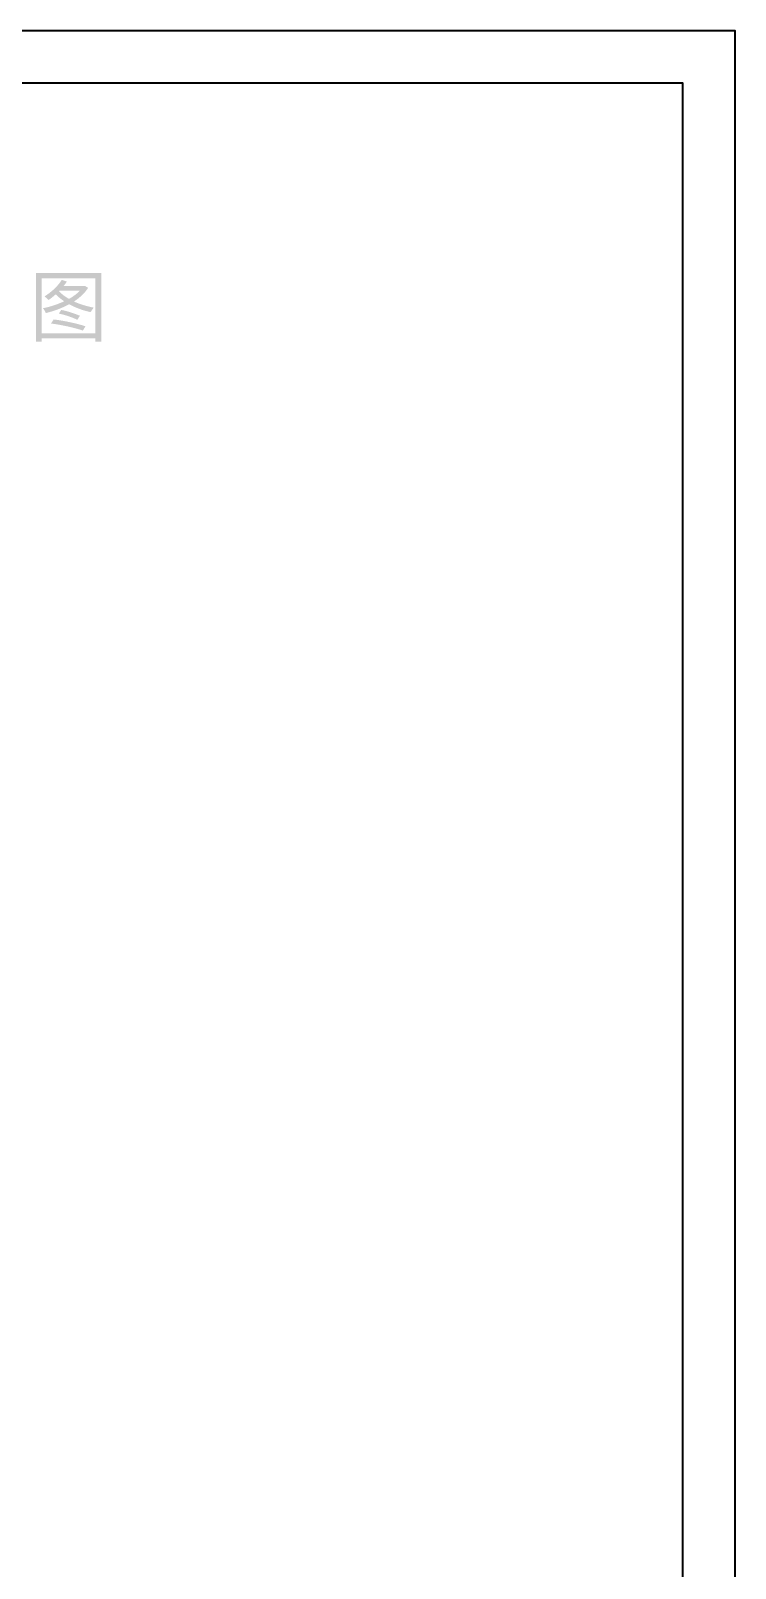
# Model space of a CAD drawing. Header units: millimetres. Extents: x -4600 to 229000, y -4300 to 19460.
# Drawn here: x 103614 to 109000, y 7701 to 19460 of the extents above; entities that cross this region are included whole.
import ezdxf

# ---------------------------------------------------------------- set-up
doc = ezdxf.new("R2010")
doc.units = ezdxf.units.MM
doc.header["$LTSCALE"] = 100
doc.layers.add('A-NOTE', color=7, linetype='Continuous', lineweight=18)
doc.layers.add('A-SHEET', color=7, linetype='Continuous', lineweight=35)

# ---------------------------------------------------------------- blocks, each defined once
blk = doc.blocks.new('A03_SHEET')
at = {"layer": 'A-NOTE'}
h = blk.add_hatch(color=256, dxfattribs=at)
h.paths.add_polyline_path([(23653, 17608), (23653, 17082), (23696, 17082), (23696, 17107), (24108, 17107), (24108, 17082), (24153, 17082), (24153, 17608), (23653, 17608)])
h.paths.add_polyline_path([(23696, 17147), (23696, 17567), (24108, 17567), (24108, 17147), (23696, 17147)], flags=0)
edge = h.paths.add_edge_path(flags=0)
edge.add_spline(control_points=[(23851, 17555), (23821, 17506), (23769, 17459), (23718, 17428)], knot_values=[0, 0, 0, 0, 1, 1, 1, 1], degree=3, periodic=0)
edge.add_spline(control_points=[(23718, 17428), (23727, 17422), (23743, 17409), (23750, 17401)], knot_values=[0, 0, 0, 0, 1, 1, 1, 1], degree=3, periodic=0)
edge.add_spline(control_points=[(23750, 17401), (23768, 17413), (23786, 17428), (23805, 17444)], knot_values=[0, 0, 0, 0, 1, 1, 1, 1], degree=3, periodic=0)
edge.add_spline(control_points=[(23805, 17444), (23823, 17425), (23845, 17407), (23869, 17391)], knot_values=[0, 0, 0, 0, 1, 1, 1, 1], degree=3, periodic=0)
edge.add_spline(control_points=[(23869, 17391), (23818, 17367), (23760, 17348), (23707, 17338)], knot_values=[0, 0, 0, 0, 1, 1, 1, 1], degree=3, periodic=0)
edge.add_spline(control_points=[(23707, 17338), (23715, 17329), (23724, 17312), (23729, 17301)], knot_values=[0, 0, 0, 0, 1, 1, 1, 1], degree=3, periodic=0)
edge.add_spline(control_points=[(23729, 17301), (23787, 17315), (23850, 17337), (23907, 17368)], knot_values=[0, 0, 0, 0, 1, 1, 1, 1], degree=3, periodic=0)
edge.add_spline(control_points=[(23907, 17368), (23957, 17341), (24014, 17320), (24071, 17308)], knot_values=[0, 0, 0, 0, 1, 1, 1, 1], degree=3, periodic=0)
edge.add_spline(control_points=[(24071, 17308), (24077, 17318), (24088, 17334), (24096, 17342)], knot_values=[0, 0, 0, 0, 1, 1, 1, 1], degree=3, periodic=0)
edge.add_spline(control_points=[(24096, 17342), (24044, 17352), (23991, 17368), (23944, 17389)], knot_values=[0, 0, 0, 0, 1, 1, 1, 1], degree=3, periodic=0)
edge.add_spline(control_points=[(23944, 17389), (23989, 17419), (24027, 17453), (24052, 17494)], knot_values=[0, 0, 0, 0, 1, 1, 1, 1], degree=3, periodic=0)
edge.add_line((24052, 17494), (24026, 17509))
edge.add_line((24026, 17509), (24020, 17507))
edge.add_line((24020, 17507), (23864, 17507))
edge.add_spline(control_points=[(23864, 17507), (23873, 17518), (23882, 17530), (23889, 17542)], knot_values=[0, 0, 0, 0, 1, 1, 1, 1], degree=3, periodic=0)
edge.add_line((23889, 17542), (23851, 17555))
edge = h.paths.add_edge_path(flags=0)
edge.add_line((23829, 17468), (23834, 17472))
edge.add_line((23834, 17472), (23989, 17472))
edge.add_spline(control_points=[(23989, 17472), (23967, 17449), (23939, 17428), (23906, 17409)], knot_values=[0, 0, 0, 0, 1, 1, 1, 1], degree=3, periodic=0)
edge.add_spline(control_points=[(23906, 17409), (23876, 17427), (23849, 17446), (23829, 17468)], knot_values=[0, 0, 0, 0, 1, 1, 1, 1], degree=3, periodic=0)
edge = h.paths.add_edge_path(flags=0)
edge.add_spline(control_points=[(23768, 17221), (23850, 17211), (23954, 17187), (24012, 17167)], knot_values=[0, 0, 0, 0, 1, 1, 1, 1], degree=3, periodic=0)
edge.add_line((24012, 17167), (24032, 17200))
edge.add_spline(control_points=[(24032, 17200), (23973, 17219), (23870, 17243), (23789, 17252)], knot_values=[0, 0, 0, 0, 1, 1, 1, 1], degree=3, periodic=0)
edge.add_line((23789, 17252), (23768, 17221))
edge = h.paths.add_edge_path(flags=0)
edge.add_spline(control_points=[(23828, 17297), (23876, 17287), (23937, 17266), (23970, 17249)], knot_values=[0, 0, 0, 0, 1, 1, 1, 1], degree=3, periodic=0)
edge.add_line((23970, 17249), (23989, 17280))
edge.add_spline(control_points=[(23989, 17280), (23955, 17296), (23895, 17315), (23847, 17325)], knot_values=[0, 0, 0, 0, 1, 1, 1, 1], degree=3, periodic=0)
edge.add_line((23847, 17325), (23828, 17297))
at = {"layer": 'A-SHEET'}
for points in [[(-4600, -4300), (29000, -4300), (29000, 19460), (-4600, 19460)], [(-4200, -3900), (28600, -3900), (28600, 19060), (-4200, 19060)]]:
    blk.add_lwpolyline(points, close=True, dxfattribs=at)

msp = doc.modelspace()

# ---------------------------------------------------------------- block references
msp.add_blockref('A03_SHEET', (80000, 0))

doc.saveas('drawing.dxf')
